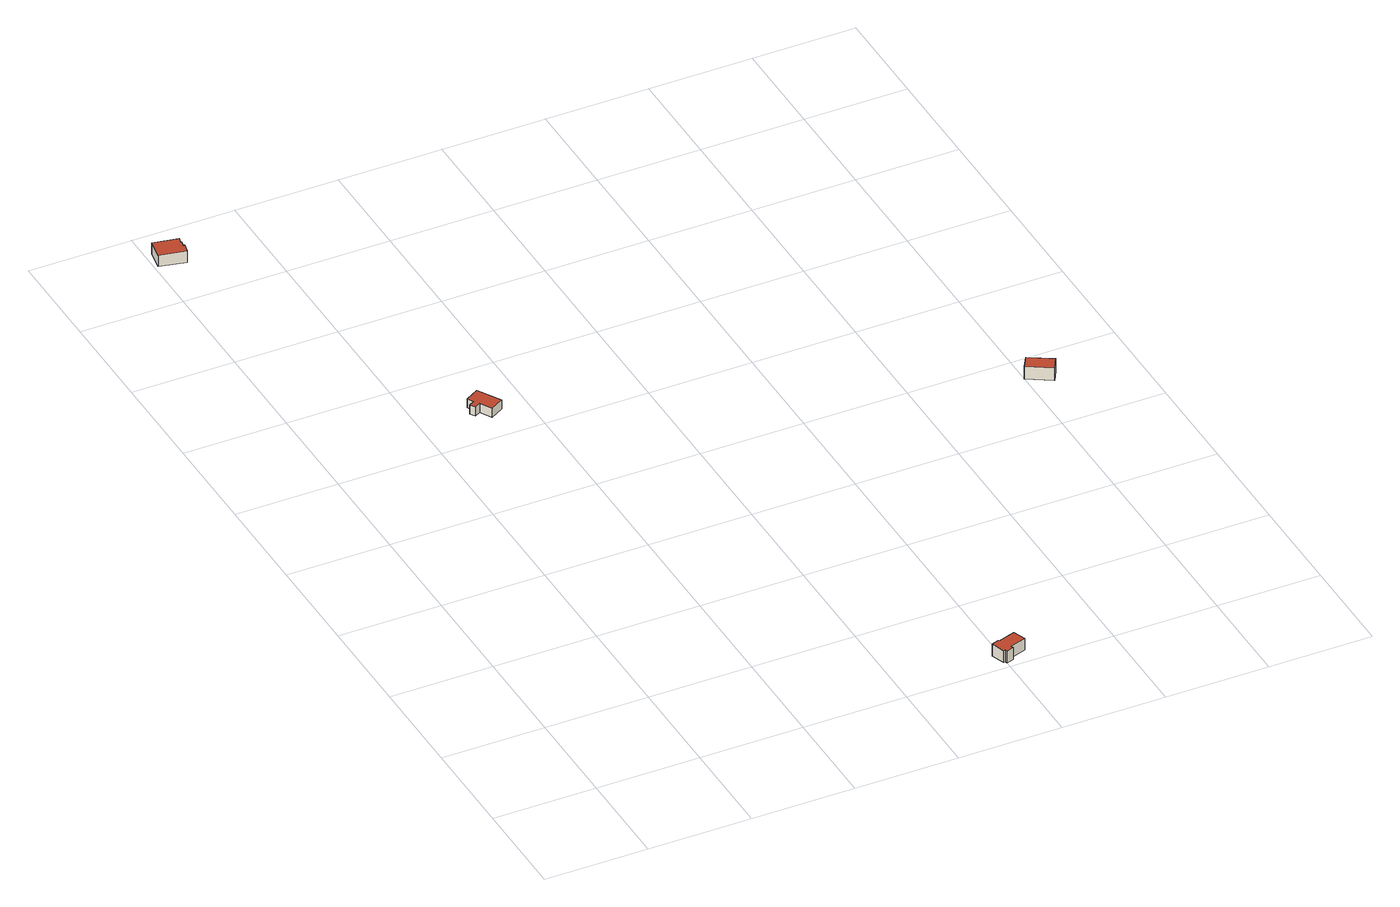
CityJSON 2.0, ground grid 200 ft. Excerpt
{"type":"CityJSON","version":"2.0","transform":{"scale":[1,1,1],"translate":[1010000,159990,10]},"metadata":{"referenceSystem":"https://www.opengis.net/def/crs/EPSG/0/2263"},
"CityObjects":{
"building1":{"type":"Building","attributes":{"name":"Bldg_2210021708","BIN":"3243668"},"geometry":[{"type":"MultiSurface","lod":"2","boundaries":[[[0,1,2,3,4,5,6,7]],[[8,9,10,11,12,13,14,15]],[[4,3,15,14]],[[5,4,14,13]],[[6,5,13,12]],[[7,6,12,11]],[[0,7,11,10]],[[1,0,10,9]],[[2,1,9,8]],[[3,2,8,15]]],"semantics":{"surfaces":[{"type":"RoofSurface","BIN":"3243668"},{"type":"GroundSurface"},{"type":"WallSurface"}],"values":[0,1,2,2,2,2,2,2,2,2]}}]},
"building2":{"type":"Building","attributes":{"name":"Bldg_2210012739","BIN":"3243217"},"geometry":[{"type":"MultiSurface","lod":"2","boundaries":[[[16,17,18,19,20,21,22,23]],[[24,25,26,27,28,29,30,31]],[[17,16,31,30]],[[18,17,30,29]],[[19,18,29,28]],[[20,19,28,27]],[[21,20,27,26]],[[22,21,26,25]],[[23,22,25,24]],[[16,23,24,31]]],"semantics":{"surfaces":[{"type":"RoofSurface","BIN":"3243217"},{"type":"GroundSurface"},{"type":"WallSurface"}],"values":[0,1,2,2,2,2,2,2,2,2]}}]},
"building3":{"type":"Building","attributes":{"name":"Bldg_2210019787","BIN":"3243062"},"geometry":[{"type":"MultiSurface","lod":"2","boundaries":[[[32,33,34,35,36,37,38,39,40,41]],[[42,43,44,45,46,47,48,49,50,51]],[[33,32,51,50]],[[34,33,50,49]],[[35,34,49,48]],[[36,35,48,47]],[[37,36,47,46]],[[38,37,46,45]],[[39,38,45,44]],[[40,39,44,43]],[[41,40,43,42]],[[32,41,42,51]]],"semantics":{"surfaces":[{"type":"RoofSurface","BIN":"3243062"},{"type":"GroundSurface"},{"type":"WallSurface"}],"values":[0,1,2,2,2,2,2,2,2,2,2,2]}}]},
"building4":{"type":"Building","attributes":{"name":"Bldg_2210007966","BIN":"3243032"},"geometry":[{"type":"MultiSurface","lod":"2","boundaries":[[[52,53,54,55]],[[56,57,58,59]],[[52,55,59,58]],[[53,52,58,57]],[[54,53,57,56]],[[55,54,56,59]]],"semantics":{"surfaces":[{"type":"RoofSurface","BIN":"3243032"},{"type":"GroundSurface"},{"type":"WallSurface"}],"values":[0,1,2,2,2,2]}}]}
},
"vertices":[
[14,1749,25],[7,1711,25],[58,1700,25],[62,1717,25],[59,1717,25],[61,1728,25],[59,1728,25],[62,1739,25],[58,1700,1],[7,1711,1],[14,1749,1],[62,1739,1],[59,1728,1],[61,1728,1],[59,1717,1],[62,1717,1],
[326,1116,20],[300,1101,20],[307,1089,20],[296,1083,20],[303,1073,20],[313,1079,20],[326,1056,20],[352,1071,20],[352,1071,1],[326,1056,1],[313,1079,1],[303,1073,1],[296,1083,1],[307,1089,1],[300,1101,1],[326,1116,1],
[834,53,29],[800,42,29],[799,44,29],[785,39,29],[794,12,29],[797,13,29],[799,8,29],[813,13,29],[811,18,29],[843,29,29],[843,29,4],[811,18,4],[813,13,4],[799,8,4],[797,13,4],[794,12,4],[785,39,4],[799,44,4],[800,42,4],[834,53,4],
[1214,769,28],[1200,746,28],[1245,719,28],[1259,742,28],[1245,719,1],[1200,746,1],[1214,769,1],[1259,742,1]
]}
